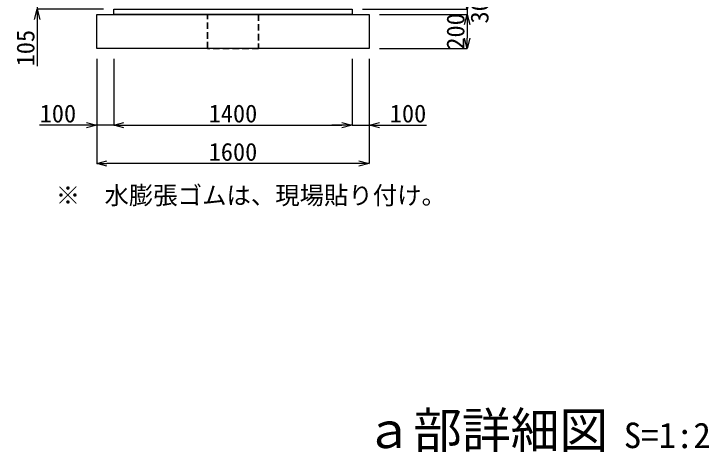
# Model space of a CAD drawing. Header units: millimetres. Extents: x 0 to 25230, y 0 to 17820.
# Drawn here: x 12863 to 16945, y 8890 to 11462 of the extents above; entities that cross this region are included whole.
import ezdxf

# ---------------------------------------------------------------- set-up
doc = ezdxf.new("R2010")
doc.units = ezdxf.units.MM
doc.header["$LTSCALE"] = 30
doc.header["$PDMODE"] = 3
doc.header["$PDSIZE"] = -2
doc.linetypes.add('HIDDEN2', pattern=[4.7625, 3.175, -1.5875])
for name, color, linetype, lineweight in [('0タイトル', 7, 'Continuous', 13), ('0寸法', 7, 'Continuous', 5), ('0文字', 41, 'Continuous', 5), ('1グラウトホール', 1, 'HIDDEN2', 25), ('2均し基礎コンクリート', 140, 'Continuous', 13), ('2裏込充填工', 6, 'Continuous', 13)]:
    doc.layers.add(name, color=color, linetype=linetype, lineweight=lineweight)
doc.styles.get("Standard").update_dxf_attribs({"font": 'MS Gothic.ttf'})
doc.styles.add('寸法文字', font='MS Gothic.ttf')
doc.styles.add('文字', font='MS Gothic.ttf')
doc.dimstyles.new('1／30', dxfattribs={"dimscale": 30, "dimtxt": 3.5, "dimasz": 2, "dimexe": 0, "dimexo": 2, "dimgap": 0.5, "dimtad": 1, "dimdec": 0, "dimzin": 1, "dimdsep": 46, "dimtxsty": '寸法文字', "dimblk": 'OPEN30', "dimcen": 2.5, "dimclrd": 256, "dimclre": 256, "dimclrt": 256, "dimadec": 0, "dimazin": 0, "dimtfac": 1, "dimtdec": 0, "dimtmove": 0, "dimatfit": 3, "dimldrblk": 'OPEN30', "dimfxl": 1, "dimlwd": -1, "dimlwe": -1, "dimarcsym": 0})

# ---------------------------------------------------------------- blocks, each defined once
blk = doc.blocks.new('_Open30')
at = {"color": 0, "linetype": 'ByBlock', "lineweight": -2}
for p, q in [((-1, 0.268), (0, 0)), ((0, 0), (-1, -0.268)), ((0, 0), (-1, 0))]:
    blk.add_line(p, q, dxfattribs=at)
blk = doc.blocks.new('*D48')
at = {"layer": '0寸法', "transparency": 16777216}
for p, q in [((12999.2, 11653.9), (12999.2, 11713.9)), ((13389.2, 11593.9), (12999.2, 11593.9)), ((12999.2, 11593.9), (12999.2, 11488.9)), ((13389.2, 11488.9), (12999.2, 11488.9)), ((12999.2, 11428.9), (12999.2, 11154.2))]:
    blk.add_line(p, q, dxfattribs=at)
at = {"layer": 'Defpoints', "color": 0, "transparency": 16777216}
for p in [(12999.2, 11593.9), (13449.2, 11593.9), (13449.2, 11488.9)]:
    blk.add_point(p, dxfattribs=at)
at = {"layer": '0寸法', "transparency": 16777216, "xscale": 60, "yscale": 60, "zscale": 60}
for p, rotation in [((12999.2, 11593.9), 270), ((12999.2, 11488.9), 90)]:
    blk.add_blockref('_Open30', p, dxfattribs=dict(at, rotation=rotation))
at = {"layer": '0寸法', "transparency": 16777216, "insert": (12931.7, 11260.8), "char_height": 105, "attachment_point": 5, "rotation": 90, "style": '寸法文字'}
blk.add_mtext('105', dxfattribs=at)
blk = doc.blocks.new('*D50')
at = {"layer": '0寸法', "transparency": 16777216}
for p, q in [((13349.2, 11198.9), (13349.2, 10583.9)), ((14949.2, 11198.9), (14949.2, 10583.9)), ((14889.2, 10583.9), (13409.2, 10583.9))]:
    blk.add_line(p, q, dxfattribs=at)
at = {"layer": 'Defpoints', "color": 0, "transparency": 16777216}
for p in [(13349.2, 11258.9), (14949.2, 11258.9), (13349.2, 10583.9)]:
    blk.add_point(p, dxfattribs=at)
at = {"layer": '0寸法', "transparency": 16777216, "xscale": 60, "yscale": 60, "zscale": 60, "rotation": 180}
blk.add_blockref('_Open30', (13349.2, 10583.9), dxfattribs=at)
at = {"layer": '0寸法', "transparency": 16777216, "xscale": 60, "yscale": 60, "zscale": 60}
blk.add_blockref('_Open30', (14949.2, 10583.9), dxfattribs=at)
at = {"layer": '0寸法', "transparency": 16777216, "insert": (14149.2, 10651.4), "char_height": 105, "attachment_point": 5, "style": '寸法文字'}
blk.add_mtext('1600', dxfattribs=at)
blk = doc.blocks.new('*D51')
at = {"layer": '0寸法', "transparency": 16777216}
for p, q in [((13349.2, 11198.9), (13349.2, 10808.9)), ((13449.2, 11198.9), (13449.2, 10808.9)), ((13289.2, 10808.9), (13013.2, 10808.9)), ((13449.2, 10808.9), (13349.2, 10808.9)), ((13509.2, 10808.9), (13569.2, 10808.9))]:
    blk.add_line(p, q, dxfattribs=at)
at = {"layer": 'Defpoints', "color": 0, "transparency": 16777216}
for p in [(13349.2, 11258.9), (13449.2, 11258.9), (13449.2, 10808.9)]:
    blk.add_point(p, dxfattribs=at)
at = {"layer": '0寸法', "transparency": 16777216, "xscale": 60, "yscale": 60, "zscale": 60}
blk.add_blockref('_Open30', (13349.2, 10808.9), dxfattribs=at)
at = {"layer": '0寸法', "transparency": 16777216, "xscale": 60, "yscale": 60, "zscale": 60, "rotation": 180}
blk.add_blockref('_Open30', (13449.2, 10808.9), dxfattribs=at)
at = {"layer": '0寸法', "transparency": 16777216, "insert": (13121.2, 10876.4), "char_height": 105, "attachment_point": 5, "style": '寸法文字'}
blk.add_mtext('100', dxfattribs=at)
blk = doc.blocks.new('*D52')
at = {"layer": '0寸法', "transparency": 16777216}
for p, q in [((13449.2, 11198.9), (13449.2, 10808.9)), ((14849.2, 11198.9), (14849.2, 10808.9)), ((13509.2, 10808.9), (14789.2, 10808.9))]:
    blk.add_line(p, q, dxfattribs=at)
at = {"layer": 'Defpoints', "color": 0, "transparency": 16777216}
for p in [(13449.2, 11258.9), (14849.2, 11258.9), (14849.2, 10808.9)]:
    blk.add_point(p, dxfattribs=at)
at = {"layer": '0寸法', "transparency": 16777216, "xscale": 60, "yscale": 60, "zscale": 60, "rotation": 180}
blk.add_blockref('_Open30', (13449.2, 10808.9), dxfattribs=at)
at = {"layer": '0寸法', "transparency": 16777216, "xscale": 60, "yscale": 60, "zscale": 60}
blk.add_blockref('_Open30', (14849.2, 10808.9), dxfattribs=at)
at = {"layer": '0寸法', "transparency": 16777216, "insert": (14149.2, 10876.4), "char_height": 105, "attachment_point": 5, "style": '寸法文字'}
blk.add_mtext('1400', dxfattribs=at)
blk = doc.blocks.new('*D53')
at = {"layer": '0寸法', "transparency": 16777216}
for p, q in [((14849.2, 11198.9), (14849.2, 10808.9)), ((14949.2, 11198.9), (14949.2, 10808.9)), ((14789.2, 10808.9), (14729.2, 10808.9)), ((14849.2, 10808.9), (14949.2, 10808.9)), ((15009.2, 10808.9), (15285.2, 10808.9))]:
    blk.add_line(p, q, dxfattribs=at)
at = {"layer": 'Defpoints', "color": 0, "transparency": 16777216}
for p in [(14849.2, 11258.9), (14949.2, 11258.9), (14949.2, 10808.9)]:
    blk.add_point(p, dxfattribs=at)
at = {"layer": '0寸法', "transparency": 16777216, "xscale": 60, "yscale": 60, "zscale": 60}
blk.add_blockref('_Open30', (14849.2, 10808.9), dxfattribs=at)
at = {"layer": '0寸法', "transparency": 16777216, "xscale": 60, "yscale": 60, "zscale": 60, "rotation": 180}
blk.add_blockref('_Open30', (14949.2, 10808.9), dxfattribs=at)
at = {"layer": '0寸法', "transparency": 16777216, "insert": (15177.2, 10876.4), "char_height": 105, "attachment_point": 5, "style": '寸法文字'}
blk.add_mtext('100', dxfattribs=at)
blk = doc.blocks.new('*D58')
at = {"layer": '0寸法', "ltscale": 30, "transparency": 16777216}
for p, q in [((15524.2, 11548.9), (15524.2, 11608.9)), ((14909.2, 11488.9), (15524.2, 11488.9)), ((15524.2, 11488.9), (15524.2, 11458.9)), ((15009.2, 11458.9), (15524.2, 11458.9)), ((15524.2, 11398.9), (15524.2, 11338.9))]:
    blk.add_line(p, q, dxfattribs=at)
at = {"layer": 'Defpoints', "color": 0, "ltscale": 30, "transparency": 16777216}
for p in [(14849.2, 11488.9), (14949.2, 11458.9), (15524.2, 11458.9)]:
    blk.add_point(p, dxfattribs=at)
at = {"layer": '0寸法', "ltscale": 30, "transparency": 16777216, "xscale": 60, "yscale": 60, "zscale": 60}
for p, rotation in [((15524.2, 11488.9), 270), ((15524.2, 11458.9), 90)]:
    blk.add_blockref('_Open30', p, dxfattribs=dict(at, rotation=rotation))
at = {"layer": '0寸法', "ltscale": 30, "transparency": 16777216, "insert": (15598.1, 11476.7), "char_height": 105, "attachment_point": 5, "rotation": 90, "style": '寸法文字'}
blk.add_mtext('30', dxfattribs=at)
blk = doc.blocks.new('*D59')
at = {"layer": '0寸法', "ltscale": 30, "transparency": 16777216}
for p, q in [((15009.2, 11458.9), (15524.2, 11458.9)), ((15524.2, 11398.9), (15524.2, 11318.9)), ((15009.2, 11258.9), (15524.2, 11258.9))]:
    blk.add_line(p, q, dxfattribs=at)
at = {"layer": 'Defpoints', "color": 0, "ltscale": 30, "transparency": 16777216}
for p in [(14949.2, 11458.9), (14949.2, 11258.9), (15524.2, 11258.9)]:
    blk.add_point(p, dxfattribs=at)
at = {"layer": '0寸法', "ltscale": 30, "transparency": 16777216, "xscale": 60, "yscale": 60, "zscale": 60}
for p, rotation in [((15524.2, 11458.9), 90), ((15524.2, 11258.9), 270)]:
    blk.add_blockref('_Open30', p, dxfattribs=dict(at, rotation=rotation))
at = {"layer": '0寸法', "ltscale": 30, "transparency": 16777216, "insert": (15456.7, 11358.9), "char_height": 105, "attachment_point": 5, "rotation": 90, "style": '寸法文字'}
blk.add_mtext('200', dxfattribs=at)

msp = doc.modelspace()

# ---------------------------------------------------------------- linework, layer by layer
at = {"layer": '1グラウトホール', "ltscale": 0.4}
msp.add_lwpolyline([(13999.2, 11458.86), (14299.2, 11458.86), (14299.2, 11258.86), (13999.2, 11258.86)], close=True, dxfattribs=at)
at = {"layer": '2均し基礎コンクリート'}
msp.add_lwpolyline([(14949.2, 11258.86), (13349.2, 11258.86), (13349.2, 11458.86), (14949.2, 11458.86)], close=True, dxfattribs=at)
at = {"layer": '2裏込充填工'}
msp.add_lwpolyline([(13449.2, 11458.86), (13449.2, 11488.86), (14849.2, 11488.86), (14849.2, 11458.86)], close=True, dxfattribs=at)

# ---------------------------------------------------------------- texts
at = {"layer": '0タイトル', "style": '文字'}
for s, height, p in [('ａ部詳細図', 210, (14920.74, 8913.44)), ('S=1:2', 150, (16444.85, 8913.44))]:
    msp.add_text(s, height=height, dxfattribs=at).set_placement(p)
at = {"layer": '0文字'}
msp.add_text('※\u3000水膨張ゴムは、現場貼り付け。', height=105, dxfattribs=at).set_placement((13108.46, 10344.41))

# ---------------------------------------------------------------- dimensions: what is measured, and where the dimension line sits
at = {"layer": '0寸法'}
dim = msp.add_linear_dim(base=(12999.2, 11593.86), p1=(13449.2, 11488.86), p2=(13449.2, 11593.86), angle=270, dimstyle='1／30', dxfattribs=at)
dim.commit()
dim.dimension.update_dxf_attribs({"geometry": '*D48', "text_midpoint": (12999.2, 11260.85), "dimtype": 160})
at = {"layer": '0寸法', "ltscale": 30}
dim = msp.add_linear_dim(base=(15524.2, 11458.86), p1=(14849.2, 11488.86), p2=(14949.2, 11458.86), angle=90, dimstyle='1／30', override={"dimtmove": 2}, dxfattribs=at)
dim.commit()
dim.dimension.update_dxf_attribs({"geometry": '*D58', "text_midpoint": (15598.09, 11476.68), "dimtype": 160})
dim = msp.add_linear_dim(base=(15524.2, 11258.86), p1=(14949.2, 11458.86), p2=(14949.2, 11258.86), angle=90, dimstyle='1／30', dxfattribs=at)
dim.commit()
dim.dimension.update_dxf_attribs({"geometry": '*D59', "text_midpoint": (15524.2, 11358.86), "dimtype": 160})
at = {"layer": '0寸法'}
dim = msp.add_linear_dim(base=(13449.2, 10808.86), p1=(13349.2, 11258.86), p2=(13449.2, 11258.86), dimstyle='1／30', dxfattribs=at)
dim.commit()
dim.dimension.update_dxf_attribs({"geometry": '*D51', "text_midpoint": (13121.2, 10808.86), "dimtype": 160})
for base, p1, p2, picture, middle in [((13349.2, 10583.86), (14949.2, 11258.86), (13349.2, 11258.86), '*D50', (14149.2, 10651.36)), ((14849.2, 10808.86), (13449.2, 11258.86), (14849.2, 11258.86), '*D52', (14149.2, 10876.36)), ((14949.2, 10808.86), (14849.2, 11258.86), (14949.2, 11258.86), '*D53', (15177.21, 10876.36))]:
    dim = msp.add_linear_dim(base=base, p1=p1, p2=p2, dimstyle='1／30', dxfattribs=at)
    dim.commit()
    dim.dimension.update_dxf_attribs({"geometry": picture, "text_midpoint": middle})

doc.saveas('drawing.dxf')
